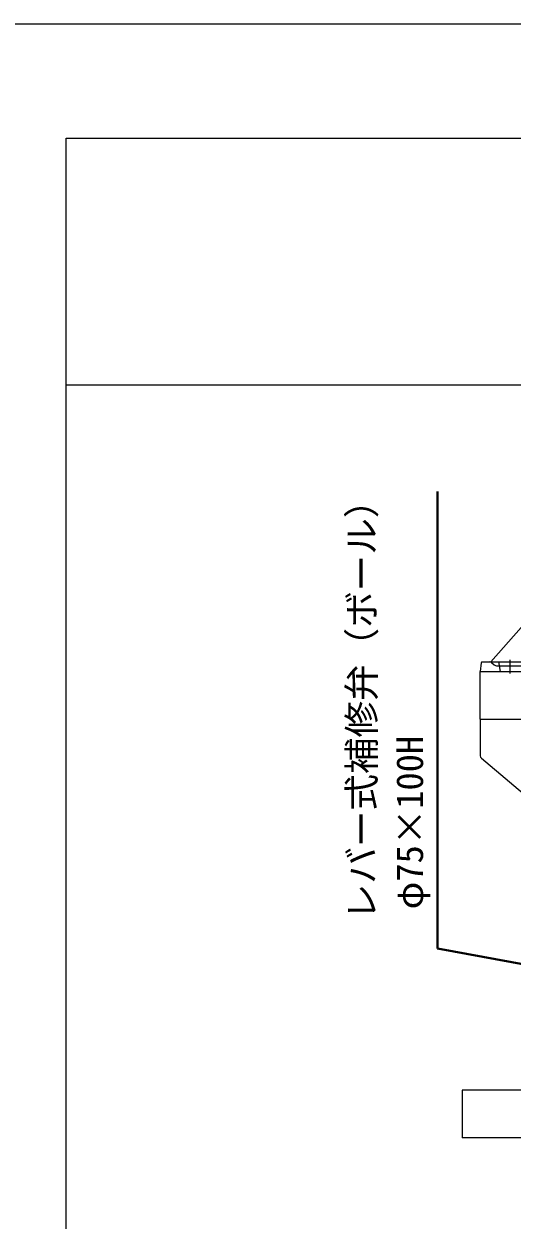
# Model space of a CAD drawing. Units: millimetres at full size, sheet at 1:20; details may follow other scales. Extents: x -5778 to 5792, y -3160 to 3160.
# Drawn here: x -4245 to -3732, y 1904 to 3160 of the extents above; entities that cross this region are included whole.
import ezdxf
from ezdxf.enums import TextEntityAlignment as Align

# ---------------------------------------------------------------- set-up
doc = ezdxf.new("R2010")
doc.units = ezdxf.units.MM
doc.header["$LTSCALE"] = 20
for name, color, linetype, lineweight in [('0-7_TEMP01', 3, 'Continuous', 18), ('0-9_躯体', 7, 'Continuous', 9), ('0-D_図面枠', 3, 'Continuous', 18), ('0-E_寸法', 1, 'Continuous', 40)]:
    doc.layers.add(name, color=color, linetype=linetype, lineweight=lineweight)
doc.styles.add('ＭＳ ゴシック', font='')
doc.styles.get('ＭＳ ゴシック').set_extended_font_data('MS Gothic')

msp = doc.modelspace()

# ---------------------------------------------------------------- linework, layer by layer
at = {"layer": '0-7_TEMP01'}
for p, q in [((-4201.03, 2781.2), (1498.97, 2781.2)), ((-3734.82, 2492.18), (-3734.82, 2477.81))]:
    msp.add_line(p, q, dxfattribs=at)
msp.add_lwpolyline([(-4321.03, 3160.37), (1618.97, 3160.37), (1618.97, -919.63)], dxfattribs=at)
at = {"layer": '0-9_躯体'}
for p, q in [((-3754.82, 2489.99), (-3693.46, 2559.99)), ((-3764.91, 2489.08), (-3765.82, 2479.98)), ((-3763.91, 2489.99), (-3700.53, 2489.99)), ((-3754, 2489.32), (-3751.19, 2487.08)), ((-3746.82, 2489.99), (-3744.82, 2479.98)), ((-3765.82, 2479.98), (-3668.26, 2479.98)), ((-3765.82, 2429.98), (-3765.82, 2479.98)), ((-3748.06, 2485.99), (-3705.51, 2485.99)), ((-3765.82, 2429.98), (-3434.82, 2429.98)), ((-3765.82, 2429.98), (-3765.82, 2391.39)), ((-3764.74, 2389.09), (-3710.42, 2342.98)), ((-3584.82, 2039.99), (-3784.82, 2039.99)), ((-3784.82, 2039.99), (-3784.82, 1989.99)), ((-3584.82, 1989.99), (-3784.82, 1989.99))]:
    msp.add_line(p, q, dxfattribs=at)
for centre, radius, start, end in [((-3763.91, 2488.98), 1, 90, 174.289), ((-3755.87, 2486.99), 3, 51.34, 90), ((-3748.06, 2490.99), 5, 231.34, 270), ((-3762.82, 2391.39), 3, 180, 230.195)]:
    msp.add_arc(centre, radius, start, end, dxfattribs=at)
at = {"layer": '0-D_図面枠'}
msp.add_lwpolyline([(-4201.03, 3040.37), (1498.97, 3040.37), (1498.97, -799.63), (-4201.03, -799.63)], close=True, dxfattribs=at)
at = {"layer": '0-E_寸法'}
for p, q in [((-3810.85, 2189.11), (-3810.85, 2669.06)), ((-3606.82, 2150.99), (-3810.85, 2189.11))]:
    msp.add_line(p, q, dxfattribs=at)

# ---------------------------------------------------------------- texts
at = {"layer": '0-E_寸法', "style": 'ＭＳ ゴシック'}
for s, p in [('レバー式補修弁（ボール）', (-3867.95, 2218.71)), ('φ75×100H', (-3817.51, 2230.1))]:
    msp.add_text(s, height=28.15, rotation=90, dxfattribs=at).set_placement(p, align=Align.BOTTOM_LEFT)

doc.saveas('drawing.dxf')
